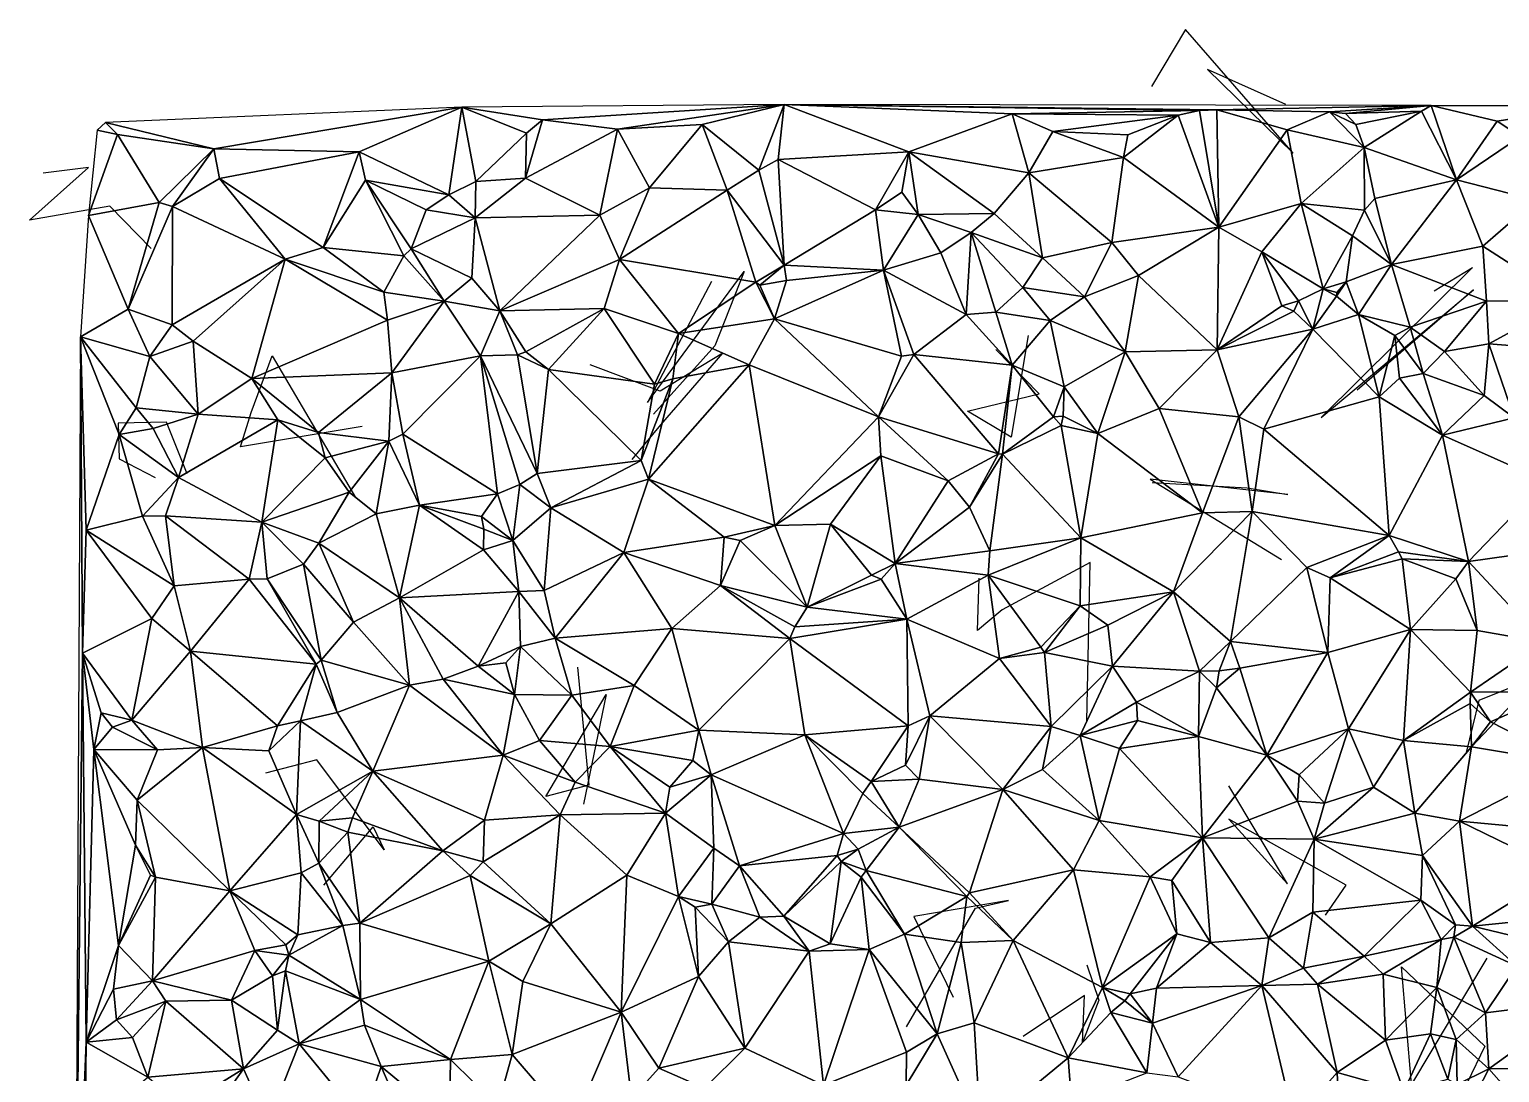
# Model space of a CAD drawing. Header units: metres. Extents: x -15.9 to 15, y -15 to 15.9.
# Drawn here: x -15.5 to 1.59, y 3.73 to 15.86 of the extents above; entities that cross this region are included whole.
import ezdxf

# ---------------------------------------------------------------- set-up
doc = ezdxf.new("R2010")
doc.units = ezdxf.units.M
doc.layers.add('CRACKS', color=1, linetype='Continuous')
doc.layers.add('STREET_MESH', color=7, linetype='Continuous')

msp = doc.modelspace()

# ---------------------------------------------------------------- linework, layer by layer
at = {"layer": 'CRACKS'}
for points in [[(-0.9, 14.989, 0.1), (-1.808, 15.397, 0.1), (-0.814, 14.423, 0.1), (-2.064, 15.862, 0.1), (-2.46, 15.198, 0.1)], [(-14.09, 13.317, 0.1), (-14.568, 13.809, 0.1), (-15.504, 13.644, 0.1), (-14.819, 14.258, 0.1), (-15.345, 14.191, 0.1)], [(-7.577, 12.933, 0.1), (-8.318, 11.526, 0.1), (-7.195, 13.049, 0.1), (-7.535, 12.184, 0.1), (-8.251, 11.39, 0.1)], [(0.824, 12.824, 0.1), (1.272, 13.093, 0.1), (-0.489, 11.352, 0.1), (1.283, 12.834, 0.1), (-0.069, 11.668, 0.1)], [(-3.893, 12.304, 0.1), (-4.091, 11.123, 0.1), (-4.599, 11.422, 0.1), (-3.766, 11.625, 0.1), (-4.269, 12.14, 0.1)], [(-11.636, 11.244, 0.1), (-13.052, 11.009, 0.1), (-12.926, 11.409, 0.1), (-12.683, 12.067, 0.1), (-11.713, 10.419, 0.1)], [(-8.496, 10.862, 0.1), (-8.164, 11.265, 0.1), (-7.445, 12.098, 0.1), (-8.173, 11.657, 0.1), (-8.986, 11.964, 0.1)], [(-13.67, 10.694, 0.1), (-13.909, 11.296, 0.1), (-14.473, 11.284, 0.1), (-14.459, 10.868, 0.1), (-14.041, 10.652, 0.1)], [(-2.452, 10.595, 0.1), (-1.347, 10.531, 0.1), (-0.874, 10.454, 0.1), (-2.477, 10.635, 0.1), (-0.948, 9.698, 0.1)], [(-3.212, 7.823, 0.1), (-3.174, 9.665, 0.1), (-4.197, 9.115, 0.1), (-4.483, 8.873, 0.1), (-4.465, 9.483, 0.1)], [(1.845, 8.261, 0.1), (1.345, 8.059, 0.1), (1.196, 7.455, 0.1), (2.072, 8.381, 0.1), (2.062, 8.712, 0.1)], [(-9.132, 8.446, 0.1), (-9, 7.075, 0.1), (-9.502, 6.943, 0.1), (-8.799, 8.131, 0.1), (-9.064, 6.853, 0.1)], [(-12.083, 5.913, 0.1), (-11.509, 6.591, 0.1), (-11.382, 6.325, 0.1), (-12.164, 7.37, 0.1), (-12.76, 7.214, 0.1)], [(-0.438, 5.564, 0.1), (-0.196, 5.913, 0.1), (-1.562, 6.68, 0.1), (-0.879, 5.927, 0.1), (-1.56, 7.069, 0.1)], [(-5.31, 4.264, 0.1), (-4.505, 5.646, 0.1), (-4.123, 5.733, 0.1), (-5.222, 5.55, 0.1), (-4.764, 4.612, 0.1)], [(-3.213, 4.988, 0.1), (-3.074, 4.577, 0.1), (-3.262, 4.082, 0.1), (-3.241, 4.63, 0.1), (-3.952, 4.155, 0.1)], [(1.438, 5.066, 0.1), (0.563, 3.599, 0.1), (0.446, 4.964, 0.1), (1.414, 4.041, 0.1), (1.209, 3.614, 0.1)]]:
    msp.add_polyline3d(points, dxfattribs=at)
at = {"layer": 'STREET_MESH'}
for points in [[(-13.36, 14.474), (-10.478, 14.958), (-14.62, 14.781)], [(-13.36, 14.474), (-11.672, 14.44), (-10.478, 14.958)], [(-11.672, 14.44), (-10.629, 13.94), (-10.478, 14.958)], [(-10.629, 13.94), (-10.315, 14.095), (-10.478, 14.958)], [(-10.478, 14.958), (-9.541, 14.811), (-6.73, 14.99)], [(-10.315, 14.095), (-9.726, 14.655), (-10.478, 14.958)], [(-9.726, 14.655), (-9.541, 14.811), (-10.478, 14.958)], [(-9.541, 14.811), (-8.669, 14.704), (-6.73, 14.99)], [(-8.669, 14.704), (-7.683, 14.757), (-6.73, 14.99)], [(-7.683, 14.757), (-7.024, 14.226), (-6.73, 14.99)], [(-7.024, 14.226), (-6.801, 14.349), (-6.73, 14.99)], [(-6.801, 14.349), (-5.282, 14.439), (-6.73, 14.99)], [(-5.282, 14.439), (-4.081, 14.882), (-6.73, 14.99)], [(-1.702, 14.928), (0.789, 14.977), (-6.73, 14.99)], [(-4.081, 14.882), (-1.901, 14.919), (-6.73, 14.99)], [(-1.901, 14.919), (-1.702, 14.928), (-6.73, 14.99)], [(-3.887, 14.196), (-4.081, 14.882), (-5.282, 14.439)], [(-1.901, 14.919), (-4.081, 14.882), (-2.149, 14.866)], [(-2.149, 14.866), (-4.081, 14.882), (-3.608, 14.676)], [(-4.081, 14.882), (-3.887, 14.196), (-3.608, 14.676)], [(-1.901, 14.919), (-2.149, 14.866), (-1.678, 13.564)], [(-1.702, 14.928), (-1.901, 14.919), (-1.678, 13.564)], [(-1.702, 14.928), (-0.392, 14.903), (0.789, 14.977)], [(-1.702, 14.928), (-1.678, 13.564), (-0.883, 14.695)], [(-0.392, 14.903), (-1.702, 14.928), (-0.883, 14.695)], [(0.013, 14.491), (-0.392, 14.903), (-0.883, 14.695)], [(-0.392, 14.903), (-0.207, 14.886), (0.789, 14.977)], [(-0.207, 14.886), (-0.392, 14.903), (-0.084, 14.756)], [(-0.392, 14.903), (0.013, 14.491), (-0.084, 14.756)], [(0.789, 14.977), (-0.207, 14.886), (0.677, 14.913)], [(-0.207, 14.886), (-0.084, 14.756), (0.677, 14.913)], [(-0.084, 14.756), (0.013, 14.491), (0.677, 14.913)], [(0.013, 14.491), (1.087, 14.112), (0.677, 14.913)], [(1.087, 14.112), (0.789, 14.977), (0.677, 14.913)], [(2.647, 14.969), (0.789, 14.977), (1.557, 14.795)], [(0.789, 14.977), (1.087, 14.112), (1.557, 14.795)], [(13.175, 14.943), (0.789, 14.977), (2.647, 14.969)], [(1.83, 14.616), (2.647, 14.969), (1.557, 14.795)], [(-14.479, 14.642), (-14.62, 14.781), (-14.715, 14.69)], [(-14.479, 14.642), (-13.36, 14.474), (-14.62, 14.781)], [(-9.736, 14.131), (-9.541, 14.811), (-9.726, 14.655)], [(-9.541, 14.811), (-9.736, 14.131), (-8.669, 14.704)], [(-9.736, 14.131), (-8.872, 13.701), (-8.669, 14.704)], [(-8.669, 14.704), (-8.872, 13.701), (-8.295, 14.019)], [(-8.669, 14.704), (-8.295, 14.019), (-7.683, 14.757)], [(-7.683, 14.757), (-8.295, 14.019), (-7.393, 13.995)], [(-7.024, 14.226), (-7.683, 14.757), (-7.393, 13.995)], [(-2.737, 14.638), (-2.149, 14.866), (-3.608, 14.676)], [(-2.149, 14.866), (-2.787, 14.372), (-1.678, 13.564)], [(-2.737, 14.638), (-2.787, 14.372), (-2.149, 14.866)], [(1.087, 14.112), (1.83, 14.616), (1.557, 14.795)], [(-14.819, 13.7), (-14.479, 14.642), (-14.715, 14.69)], [(-13.997, 13.85), (-14.479, 14.642), (-14.819, 13.7)], [(-13.997, 13.85), (-13.36, 14.474), (-14.479, 14.642)], [(-10.315, 14.095), (-9.736, 14.131), (-9.726, 14.655)], [(-3.887, 14.196), (-2.787, 14.372), (-3.608, 14.676)], [(-2.787, 14.372), (-2.737, 14.638), (-3.608, 14.676)], [(-1.678, 13.564), (-0.719, 13.84), (-0.883, 14.695)], [(-0.719, 13.84), (0.013, 14.491), (-0.883, 14.695)], [(1.83, 14.616), (1.087, 14.112), (2.009, 13.879)], [(-13.36, 14.474), (-13.997, 13.85), (-13.839, 13.803)], [(-13.295, 14.13), (-13.36, 14.474), (-13.839, 13.803)], [(-13.295, 14.13), (-11.672, 14.44), (-13.36, 14.474)], [(-11.672, 14.44), (-13.295, 14.13), (-12.088, 13.325)], [(-11.672, 14.44), (-12.088, 13.325), (-11.596, 14.108)], [(-10.629, 13.94), (-11.672, 14.44), (-11.596, 14.108)], [(-5.282, 14.439), (-6.801, 14.349), (-5.668, 13.765)], [(-5.362, 13.972), (-5.282, 14.439), (-5.668, 13.765)], [(-5.282, 14.439), (-5.362, 13.972), (-5.174, 13.709)], [(-4.288, 13.722), (-5.282, 14.439), (-5.174, 13.709)], [(-3.887, 14.196), (-5.282, 14.439), (-4.288, 13.722)], [(-2.787, 14.372), (-3.887, 14.196), (-2.922, 13.384)], [(-2.787, 14.372), (-2.922, 13.384), (-1.678, 13.564)], [(-0.719, 13.84), (0.016, 13.762), (0.013, 14.491)], [(1.087, 14.112), (0.013, 14.491), (0.134, 13.895)], [(0.013, 14.491), (0.016, 13.762), (0.134, 13.895)], [(-6.729, 13.123), (-7.024, 14.226), (-7.393, 13.995)], [(-7.024, 14.226), (-6.729, 13.123), (-6.801, 14.349)], [(-6.801, 14.349), (-6.729, 13.123), (-5.668, 13.765)], [(-3.728, 13.206), (-3.887, 14.196), (-4.288, 13.722)], [(-3.887, 14.196), (-3.728, 13.206), (-2.922, 13.384)], [(-13.295, 14.13), (-13.839, 13.803), (-12.53, 13.19)], [(-12.088, 13.325), (-13.295, 14.13), (-12.53, 13.19)], [(-12.088, 13.325), (-11.152, 13.231), (-11.596, 14.108)], [(-10.892, 13.764), (-10.629, 13.94), (-11.596, 14.108)], [(-11.065, 13.312), (-10.892, 13.764), (-11.596, 14.108)], [(-11.152, 13.231), (-11.065, 13.312), (-11.596, 14.108)], [(-10.315, 14.095), (-10.629, 13.94), (-10.322, 13.67)], [(-9.736, 14.131), (-10.315, 14.095), (-10.322, 13.67)], [(-8.872, 13.701), (-9.736, 14.131), (-10.322, 13.67)], [(-8.872, 13.701), (-8.645, 13.189), (-8.295, 14.019)], [(-8.295, 14.019), (-8.645, 13.189), (-7.393, 13.995)], [(0.33, 13.128), (1.087, 14.112), (0.134, 13.895)], [(0.33, 13.128), (1.391, 13.342), (1.087, 14.112)], [(1.087, 14.112), (1.391, 13.342), (2.009, 13.879)], [(-14.355, 12.611), (-13.997, 13.85), (-14.819, 13.7)], [(-13.997, 13.85), (-14.355, 12.611), (-13.839, 13.803)], [(-10.629, 13.94), (-10.892, 13.764), (-10.322, 13.67)], [(-8.645, 13.189), (-7.058, 12.925), (-7.393, 13.995)], [(-7.058, 12.925), (-6.729, 13.123), (-7.393, 13.995)], [(-5.174, 13.709), (-5.362, 13.972), (-5.668, 13.765)], [(0.016, 13.762), (0.33, 13.128), (0.134, 13.895)], [(1.391, 13.342), (2.379, 12.705), (2.009, 13.879)], [(-14.355, 12.611), (-14.819, 13.7), (-14.909, 12.287)], [(-14.355, 12.611), (-13.844, 12.428), (-13.839, 13.803)], [(-13.839, 13.803), (-13.844, 12.428), (-12.53, 13.19)], [(-10.892, 13.764), (-11.065, 13.312), (-10.322, 13.67)], [(-10.034, 12.592), (-8.872, 13.701), (-10.322, 13.67)], [(-10.034, 12.592), (-8.645, 13.189), (-8.872, 13.701)], [(-5.668, 13.765), (-6.729, 13.123), (-5.577, 13.064)], [(-5.174, 13.709), (-5.668, 13.765), (-5.577, 13.064)], [(-4.911, 13.264), (-5.174, 13.709), (-5.577, 13.064)], [(-4.555, 13.503), (-4.288, 13.722), (-5.174, 13.709)], [(-4.555, 13.503), (-5.174, 13.709), (-4.911, 13.264)], [(-4.555, 13.503), (-3.728, 13.206), (-4.288, 13.722)], [(-1.176, 13.276), (-0.719, 13.84), (-1.678, 13.564)], [(-0.464, 12.845), (-0.719, 13.84), (-1.176, 13.276)], [(0.016, 13.762), (-0.719, 13.84), (-0.125, 13.464)], [(-0.719, 13.84), (-0.464, 12.845), (-0.125, 13.464)], [(0.016, 13.762), (-0.125, 13.464), (0.33, 13.128)], [(-11.065, 13.312), (-10.361, 12.969), (-10.322, 13.67)], [(-10.361, 12.969), (-10.034, 12.592), (-10.322, 13.67)], [(-4.555, 13.503), (-4.911, 13.264), (-4.614, 12.546)], [(-4.271, 12.573), (-4.555, 13.503), (-4.614, 12.546)], [(-3.956, 12.861), (-3.728, 13.206), (-4.555, 13.503)], [(-4.271, 12.573), (-3.956, 12.861), (-4.555, 13.503)], [(-2.922, 13.384), (-2.613, 13), (-1.678, 13.564)], [(-1.678, 13.564), (-2.613, 13), (-1.697, 12.138)], [(-1.176, 13.276), (-1.678, 13.564), (-1.697, 12.138)], [(-3.728, 13.206), (-3.24, 12.753), (-2.922, 13.384)], [(-3.24, 12.753), (-2.613, 13), (-2.922, 13.384)], [(-0.125, 13.464), (-0.464, 12.845), (-0.196, 12.928)], [(-0.125, 13.464), (-0.196, 12.928), (0.33, 13.128)], [(1.391, 13.342), (0.33, 13.128), (1.434, 12.701)], [(2.379, 12.705), (1.391, 13.342), (1.434, 12.701)], [(-13.844, 12.428), (-13.599, 12.239), (-12.53, 13.19)], [(-13.599, 12.239), (-12.917, 11.803), (-12.53, 13.19)], [(-12.917, 11.803), (-11.341, 12.48), (-12.53, 13.19)], [(-11.386, 12.806), (-12.088, 13.325), (-12.53, 13.19)], [(-11.341, 12.48), (-11.386, 12.806), (-12.53, 13.19)], [(-11.152, 13.231), (-12.088, 13.325), (-11.386, 12.806)], [(-10.683, 12.703), (-11.152, 13.231), (-11.386, 12.806)], [(-11.152, 13.231), (-10.683, 12.703), (-11.065, 13.312)], [(-11.065, 13.312), (-10.683, 12.703), (-10.361, 12.969)], [(-10.034, 12.592), (-8.823, 12.619), (-8.645, 13.189)], [(-8.645, 13.189), (-8.823, 12.619), (-7.96, 12.325)], [(-7.058, 12.925), (-8.645, 13.189), (-7.96, 12.325)], [(-4.614, 12.546), (-4.911, 13.264), (-5.577, 13.064)], [(-3.728, 13.206), (-3.956, 12.861), (-3.24, 12.753)], [(-0.945, 12.647), (-1.176, 13.276), (-1.697, 12.138)], [(-0.945, 12.647), (-0.752, 12.706), (-1.176, 13.276)], [(-0.752, 12.706), (-0.464, 12.845), (-1.176, 13.276)], [(-7.058, 12.925), (-7.012, 12.889), (-6.729, 13.123)], [(-7.012, 12.889), (-6.705, 12.944), (-6.729, 13.123)], [(-6.705, 12.944), (-6.842, 12.496), (-5.577, 13.064)], [(-6.842, 12.496), (-5.368, 12.062), (-5.577, 13.064)], [(-6.729, 13.123), (-6.705, 12.944), (-5.577, 13.064)], [(-5.225, 12.083), (-4.614, 12.546), (-5.577, 13.064)], [(-5.368, 12.062), (-5.225, 12.083), (-5.577, 13.064)], [(-3.24, 12.753), (-2.765, 12.115), (-2.613, 13)], [(-2.613, 13), (-2.765, 12.115), (-1.697, 12.138)], [(0.33, 13.128), (-0.196, 12.928), (-0.055, 12.548)], [(0.548, 12.399), (0.33, 13.128), (-0.055, 12.548)], [(0.33, 13.128), (0.548, 12.399), (1.434, 12.701)], [(-10.683, 12.703), (-10.034, 12.592), (-10.361, 12.969)], [(-7.058, 12.925), (-7.96, 12.325), (-6.842, 12.496)], [(-7.012, 12.889), (-7.058, 12.925), (-6.842, 12.496)], [(-6.705, 12.944), (-7.012, 12.889), (-6.842, 12.496)], [(-3.956, 12.861), (-4.271, 12.573), (-3.637, 12.479)], [(-3.956, 12.861), (-3.637, 12.479), (-3.24, 12.753)], [(-0.464, 12.845), (-0.752, 12.706), (-0.586, 12.377)], [(-0.308, 12.76), (-0.464, 12.845), (-0.586, 12.377)], [(-0.464, 12.845), (-0.305, 12.802), (-0.196, 12.928)], [(-0.308, 12.76), (-0.305, 12.802), (-0.464, 12.845)], [(-0.196, 12.928), (-0.308, 12.76), (-0.055, 12.548)], [(-0.305, 12.802), (-0.308, 12.76), (-0.196, 12.928)], [(-11.341, 12.48), (-10.683, 12.703), (-11.386, 12.806)], [(-10.683, 12.703), (-11.341, 12.48), (-11.293, 11.868)], [(-10.261, 12.068), (-10.683, 12.703), (-11.293, 11.868)], [(-10.034, 12.592), (-10.683, 12.703), (-10.261, 12.068)], [(-3.637, 12.479), (-2.765, 12.115), (-3.24, 12.753)], [(-0.805, 12.586), (-0.945, 12.647), (-1.697, 12.138)], [(-0.805, 12.586), (-0.752, 12.706), (-0.945, 12.647)], [(-0.752, 12.706), (-0.805, 12.586), (-0.586, 12.377)], [(-0.308, 12.76), (-0.586, 12.377), (-0.055, 12.548)], [(0.548, 12.399), (0.944, 12.116), (1.434, 12.701)], [(0.944, 12.116), (1.461, 12.206), (1.434, 12.701)], [(1.461, 12.206), (2.379, 12.705), (1.434, 12.701)], [(1.461, 12.206), (2.835, 12.1), (2.379, 12.705)], [(-14.103, 12.058), (-14.355, 12.611), (-14.909, 12.287)], [(-14.355, 12.611), (-14.103, 12.058), (-13.844, 12.428)], [(-11.341, 12.48), (-12.917, 11.803), (-11.293, 11.868)], [(-9.831, 12.077), (-10.034, 12.592), (-10.261, 12.068)], [(-10.034, 12.592), (-9.735, 12.112), (-8.823, 12.619)], [(-9.831, 12.077), (-9.735, 12.112), (-10.034, 12.592)], [(-9.735, 12.112), (-9.47, 11.907), (-8.823, 12.619)], [(-8.823, 12.619), (-9.47, 11.907), (-8.239, 11.739)], [(-7.96, 12.325), (-8.823, 12.619), (-8.239, 11.739)], [(-6.842, 12.496), (-7.96, 12.325), (-7.137, 11.962)], [(-5.635, 11.359), (-6.842, 12.496), (-7.137, 11.962)], [(-5.368, 12.062), (-6.842, 12.496), (-5.635, 11.359)], [(-5.225, 12.083), (-4.081, 11.96), (-4.614, 12.546)], [(-4.081, 11.96), (-4.271, 12.573), (-4.614, 12.546)], [(-4.271, 12.573), (-4.081, 11.96), (-3.637, 12.479)], [(-4.081, 11.96), (-3.476, 11.706), (-3.637, 12.479)], [(-3.476, 11.706), (-2.765, 12.115), (-3.637, 12.479)], [(-0.586, 12.377), (-0.805, 12.586), (-1.697, 12.138)], [(-0.055, 12.548), (-0.586, 12.377), (0.185, 11.59)], [(0.367, 12.304), (0.548, 12.399), (-0.055, 12.548)], [(0.367, 12.304), (-0.055, 12.548), (0.185, 11.59)], [(-14.103, 12.058), (-13.599, 12.239), (-13.844, 12.428)], [(-8.024, 11.798), (-7.96, 12.325), (-8.239, 11.739)], [(-7.96, 12.325), (-8.024, 11.798), (-7.137, 11.962)], [(-1.444, 11.358), (-0.586, 12.377), (-1.697, 12.138)], [(-0.586, 12.377), (-1.444, 11.358), (-1.156, 11.215)], [(-0.586, 12.377), (-1.156, 11.215), (0.185, 11.59)], [(0.367, 12.304), (0.696, 11.861), (0.548, 12.399)], [(0.548, 12.399), (0.696, 11.861), (0.944, 12.116)], [(-14.888, 8.609), (-14.909, 12.287), (-14.97, 1.036)], [(-14.844, 10.04), (-14.909, 12.287), (-14.888, 8.609)], [(-14.844, 10.04), (-14.462, 11.154), (-14.909, 12.287)], [(-14.462, 11.154), (-14.265, 11.461), (-14.909, 12.287)], [(-14.265, 11.461), (-14.103, 12.058), (-14.909, 12.287)], [(-13.599, 12.239), (-14.103, 12.058), (-13.542, 11.39)], [(-12.917, 11.803), (-13.599, 12.239), (-13.542, 11.39)], [(-2.765, 12.115), (-2.371, 11.456), (-1.697, 12.138)], [(-2.371, 11.456), (-1.444, 11.358), (-1.697, 12.138)], [(0.421, 11.807), (0.367, 12.304), (0.185, 11.59)], [(0.696, 11.861), (0.367, 12.304), (0.421, 11.807)], [(1.461, 12.206), (0.944, 12.116), (1.407, 11.605)], [(1.461, 12.206), (1.407, 11.605), (1.757, 11.346)], [(2.835, 12.1), (1.461, 12.206), (1.757, 11.346)], [(-14.103, 12.058), (-14.265, 11.461), (-13.542, 11.39)], [(-10.261, 12.068), (-11.293, 11.868), (-11.162, 11.157)], [(-10.064, 10.463), (-10.261, 12.068), (-11.162, 11.157)], [(-9.831, 12.077), (-10.261, 12.068), (-9.602, 10.701)], [(-10.261, 12.068), (-9.802, 10.571), (-9.602, 10.701)], [(-10.064, 10.463), (-9.802, 10.571), (-10.261, 12.068)], [(-9.735, 12.112), (-9.831, 12.077), (-9.47, 11.907)], [(-9.47, 11.907), (-9.831, 12.077), (-9.602, 10.701)], [(-4.239, 10.929), (-5.225, 12.083), (-5.635, 11.359)], [(-5.225, 12.083), (-5.368, 12.062), (-5.635, 11.359)], [(-4.081, 11.96), (-5.225, 12.083), (-4.239, 10.929)], [(-3.085, 11.165), (-2.765, 12.115), (-3.476, 11.706)], [(-2.765, 12.115), (-3.085, 11.165), (-2.371, 11.456)], [(0.944, 12.116), (0.696, 11.861), (1.407, 11.605)], [(-12.917, 11.803), (-13.542, 11.39), (-12.618, 11.322)], [(-12.917, 11.803), (-12.143, 11.175), (-11.293, 11.868)], [(-12.143, 11.175), (-12.917, 11.803), (-12.618, 11.322)], [(-12.143, 11.175), (-11.326, 11.076), (-11.293, 11.868)], [(-11.293, 11.868), (-11.326, 11.076), (-11.162, 11.157)], [(-8.393, 10.85), (-9.47, 11.907), (-9.602, 10.701)], [(-9.47, 11.907), (-8.393, 10.85), (-8.239, 11.739)], [(-8.393, 10.85), (-8.024, 11.798), (-8.239, 11.739)], [(-8.306, 10.634), (-8.024, 11.798), (-8.393, 10.85)], [(-8.306, 10.634), (-6.838, 10.093), (-7.137, 11.962)], [(-8.024, 11.798), (-8.306, 10.634), (-7.137, 11.962)], [(-6.838, 10.093), (-5.635, 11.359), (-7.137, 11.962)], [(-4.193, 10.923), (-4.081, 11.96), (-4.239, 10.929)], [(-3.6, 11.359), (-4.081, 11.96), (-4.193, 10.923)], [(-3.476, 11.706), (-4.081, 11.96), (-3.6, 11.359)], [(0.923, 11.143), (0.421, 11.807), (0.185, 11.59)], [(0.696, 11.861), (0.421, 11.807), (0.923, 11.143)], [(0.696, 11.861), (0.923, 11.143), (1.407, 11.605)], [(-3.476, 11.706), (-3.6, 11.359), (-3.488, 11.364)], [(-3.085, 11.165), (-3.476, 11.706), (-3.488, 11.364)], [(-14.064, 11.223), (-14.265, 11.461), (-14.462, 11.154)], [(-14.265, 11.461), (-14.064, 11.223), (-13.542, 11.39)], [(-3.085, 11.165), (-1.869, 10.243), (-2.371, 11.456)], [(-2.371, 11.456), (-1.869, 10.243), (-1.444, 11.358)], [(-1.156, 11.215), (0.304, 9.979), (0.185, 11.59)], [(0.304, 9.979), (0.923, 11.143), (0.185, 11.59)], [(1.407, 11.605), (0.923, 11.143), (1.757, 11.346)], [(-14.064, 11.223), (-13.772, 10.651), (-13.542, 11.39)], [(-13.542, 11.39), (-13.772, 10.651), (-12.618, 11.322)], [(-13.772, 10.651), (-12.803, 10.133), (-12.618, 11.322)], [(-12.803, 10.133), (-12.066, 10.88), (-12.618, 11.322)], [(-12.066, 10.88), (-12.143, 11.175), (-12.618, 11.322)], [(-6.838, 10.093), (-5.607, 10.906), (-5.635, 11.359)], [(-5.607, 10.906), (-4.823, 10.614), (-5.635, 11.359)], [(-4.823, 10.614), (-4.239, 10.929), (-5.635, 11.359)], [(-3.512, 11.257), (-3.6, 11.359), (-4.193, 10.923)], [(-3.6, 11.359), (-3.512, 11.257), (-3.488, 11.364)], [(-3.512, 11.257), (-3.085, 11.165), (-3.488, 11.364)], [(-1.869, 10.243), (-1.292, 10.256), (-1.444, 11.358)], [(-1.444, 11.358), (-1.292, 10.256), (-1.156, 11.215)], [(0.923, 11.143), (2.122, 10.609), (1.757, 11.346)], [(-14.462, 11.154), (-14.844, 10.04), (-14.188, 10.205)], [(-13.772, 10.651), (-14.064, 11.223), (-14.462, 11.154)], [(-13.772, 10.651), (-14.462, 11.154), (-14.188, 10.205)], [(-12.066, 10.88), (-11.326, 11.076), (-12.143, 11.175)], [(-11.326, 11.076), (-10.97, 10.331), (-11.162, 11.157)], [(-10.97, 10.331), (-10.064, 10.463), (-11.162, 11.157)], [(-3.281, 9.952), (-3.512, 11.257), (-4.193, 10.923)], [(-3.085, 11.165), (-3.512, 11.257), (-3.281, 9.952)], [(-3.085, 11.165), (-3.281, 9.952), (-1.869, 10.243)], [(-1.292, 10.256), (0.304, 9.979), (-1.156, 11.215)], [(0.923, 11.143), (0.304, 9.979), (1.226, 9.676)], [(2.122, 10.609), (0.923, 11.143), (1.226, 9.676)], [(-11.326, 11.076), (-12.066, 10.88), (-11.789, 10.482)], [(-11.472, 10.232), (-11.326, 11.076), (-11.789, 10.482)], [(-11.472, 10.232), (-10.97, 10.331), (-11.326, 11.076)], [(-12.066, 10.88), (-12.803, 10.133), (-11.789, 10.482)], [(-9.442, 10.3), (-8.393, 10.85), (-9.602, 10.701)], [(-9.442, 10.3), (-8.306, 10.634), (-8.393, 10.85)], [(-6.838, 10.093), (-6.19, 10.109), (-5.607, 10.906)], [(-5.607, 10.906), (-6.19, 10.109), (-5.441, 9.654)], [(-4.823, 10.614), (-5.607, 10.906), (-5.441, 9.654)], [(-4.239, 10.929), (-4.823, 10.614), (-4.575, 10.307)], [(-4.193, 10.923), (-4.239, 10.929), (-4.575, 10.307)], [(-4.341, 9.799), (-4.193, 10.923), (-4.575, 10.307)], [(-3.281, 9.952), (-4.193, 10.923), (-4.341, 9.799)], [(-13.923, 10.208), (-13.772, 10.651), (-14.188, 10.205)], [(-12.803, 10.133), (-13.772, 10.651), (-13.923, 10.208)], [(-9.802, 10.571), (-9.442, 10.3), (-9.602, 10.701)], [(-8.306, 10.634), (-9.442, 10.3), (-8.594, 9.782)], [(-8.306, 10.634), (-8.594, 9.782), (-7.428, 9.958)], [(-6.838, 10.093), (-8.306, 10.634), (-7.428, 9.958)], [(-4.823, 10.614), (-5.441, 9.654), (-4.575, 10.307)], [(2.49, 9.855), (2.122, 10.609), (1.226, 9.676)], [(-12.803, 10.133), (-12.138, 9.889), (-11.789, 10.482)], [(-12.138, 9.889), (-11.472, 10.232), (-11.789, 10.482)], [(-10.064, 10.463), (-10.97, 10.331), (-10.249, 10.199)], [(-9.885, 9.92), (-10.064, 10.463), (-10.249, 10.199)], [(-9.802, 10.571), (-10.064, 10.463), (-9.885, 9.92)], [(-9.442, 10.3), (-9.802, 10.571), (-9.885, 9.92)], [(-10.97, 10.331), (-11.472, 10.232), (-11.203, 9.255)], [(-10.225, 9.812), (-10.97, 10.331), (-11.203, 9.255)], [(-10.97, 10.331), (-10.223, 10.053), (-10.249, 10.199)], [(-10.223, 10.053), (-10.97, 10.331), (-10.225, 9.812)], [(-9.519, 9.337), (-9.442, 10.3), (-9.885, 9.92)], [(-9.442, 10.3), (-9.519, 9.337), (-8.594, 9.782)], [(-5.441, 9.654), (-4.341, 9.799), (-4.575, 10.307)], [(-2.203, 9.325), (-1.292, 10.256), (-1.869, 10.243)], [(-1.542, 8.747), (-1.292, 10.256), (-2.203, 9.325)], [(-1.292, 10.256), (-1.542, 8.747), (-0.655, 9.605)], [(0.304, 9.979), (-1.292, 10.256), (-0.655, 9.605)], [(-14.844, 10.04), (-13.823, 9.392), (-14.188, 10.205)], [(-13.823, 9.392), (-13.923, 10.208), (-14.188, 10.205)], [(-13.923, 10.208), (-13.823, 9.392), (-12.949, 9.469)], [(-12.803, 10.133), (-13.923, 10.208), (-12.949, 9.469)], [(-12.741, 9.475), (-12.803, 10.133), (-12.949, 9.469)], [(-12.741, 9.475), (-12.317, 9.646), (-12.803, 10.133)], [(-12.317, 9.646), (-12.138, 9.889), (-12.803, 10.133)], [(-11.472, 10.232), (-12.138, 9.889), (-11.203, 9.255)], [(-10.223, 10.053), (-9.885, 9.92), (-10.249, 10.199)], [(-7.243, 9.919), (-6.838, 10.093), (-7.428, 9.958)], [(-6.838, 10.093), (-7.243, 9.919), (-6.465, 9.144)], [(-6.19, 10.109), (-6.838, 10.093), (-6.465, 9.144)], [(-5.714, 9.519), (-6.19, 10.109), (-6.465, 9.144)], [(-6.19, 10.109), (-5.714, 9.519), (-5.441, 9.654)], [(-3.281, 9.952), (-2.203, 9.325), (-1.869, 10.243)], [(-14.082, 9.014), (-14.844, 10.04), (-14.888, 8.609)], [(-14.082, 9.014), (-13.823, 9.392), (-14.844, 10.04)], [(-10.223, 10.053), (-10.225, 9.812), (-9.885, 9.92)], [(-9.885, 9.92), (-10.225, 9.812), (-9.816, 9.326)], [(-9.519, 9.337), (-9.885, 9.92), (-9.816, 9.326)], [(-8.594, 9.782), (-7.47, 9.396), (-7.428, 9.958)], [(-7.47, 9.396), (-7.243, 9.919), (-7.428, 9.958)], [(-7.243, 9.919), (-7.47, 9.396), (-6.465, 9.144)], [(-3.281, 9.952), (-4.341, 9.799), (-4.36, 9.517)], [(-3.289, 9.159), (-3.281, 9.952), (-4.36, 9.517)], [(-2.203, 9.325), (-3.281, 9.952), (-3.289, 9.159)], [(-0.384, 9.488), (0.304, 9.979), (-0.655, 9.605)], [(0.304, 9.979), (-0.384, 9.488), (0.412, 9.789)], [(0.304, 9.979), (0.412, 9.789), (1.226, 9.676)], [(-12.317, 9.646), (-11.736, 8.969), (-12.138, 9.889)], [(-12.138, 9.889), (-11.736, 8.969), (-11.203, 9.255)], [(-10.225, 9.812), (-11.203, 9.255), (-9.816, 9.326)], [(-9.519, 9.337), (-9.392, 8.784), (-8.594, 9.782)], [(-9.392, 8.784), (-8.036, 8.897), (-8.594, 9.782)], [(-8.036, 8.897), (-7.47, 9.396), (-8.594, 9.782)], [(-4.341, 9.799), (-5.441, 9.654), (-4.36, 9.517)], [(-0.384, 9.488), (0.454, 9.706), (0.412, 9.789)], [(0.412, 9.789), (0.454, 9.706), (1.226, 9.676)], [(2.097, 8.738), (2.49, 9.855), (1.226, 9.676)], [(-12.112, 8.529), (-12.317, 9.646), (-12.741, 9.475)], [(-12.112, 8.529), (-11.736, 8.969), (-12.317, 9.646)], [(-5.714, 9.519), (-5.604, 9.469), (-5.441, 9.654)], [(-5.441, 9.654), (-5.604, 9.469), (-5.306, 9.005)], [(-4.36, 9.517), (-5.441, 9.654), (-5.306, 9.005)], [(-1.542, 8.747), (-0.412, 8.618), (-0.655, 9.605)], [(-0.412, 8.618), (-0.384, 9.488), (-0.655, 9.605)], [(0.454, 9.706), (-0.384, 9.488), (0.549, 8.887)], [(0.454, 9.706), (1.076, 9.474), (1.226, 9.676)], [(1.076, 9.474), (0.454, 9.706), (0.549, 8.887)], [(1.076, 9.474), (1.325, 8.873), (1.226, 9.676)], [(1.325, 8.873), (2.097, 8.738), (1.226, 9.676)], [(-13.823, 9.392), (-13.631, 8.634), (-12.949, 9.469)], [(-13.631, 8.634), (-12.17, 8.483), (-12.949, 9.469)], [(-12.17, 8.483), (-12.741, 9.475), (-12.949, 9.469)], [(-12.112, 8.529), (-12.741, 9.475), (-12.17, 8.483)], [(-5.714, 9.519), (-6.465, 9.144), (-5.604, 9.469)], [(-5.604, 9.469), (-6.465, 9.144), (-5.306, 9.005)], [(-4.229, 8.55), (-4.36, 9.517), (-5.306, 9.005)], [(-3.747, 8.679), (-3.289, 9.159), (-4.36, 9.517)], [(-4.229, 8.55), (-3.747, 8.679), (-4.36, 9.517)], [(-0.384, 9.488), (-0.412, 8.618), (0.549, 8.887)], [(1.325, 8.873), (1.076, 9.474), (0.549, 8.887)], [(-13.823, 9.392), (-14.082, 9.014), (-13.631, 8.634)], [(-11.736, 8.969), (-11.087, 8.239), (-11.203, 9.255)], [(-11.203, 9.255), (-10.288, 8.458), (-9.816, 9.326)], [(-10.693, 8.308), (-10.288, 8.458), (-11.203, 9.255)], [(-11.087, 8.239), (-10.693, 8.308), (-11.203, 9.255)], [(-10.288, 8.458), (-9.795, 8.687), (-9.816, 9.326)], [(-9.392, 8.784), (-9.519, 9.337), (-9.816, 9.326)], [(-9.795, 8.687), (-9.392, 8.784), (-9.816, 9.326)], [(-7.47, 9.396), (-8.036, 8.897), (-6.666, 8.779)], [(-7.47, 9.396), (-6.666, 8.779), (-6.608, 8.915)], [(-6.465, 9.144), (-7.47, 9.396), (-6.608, 8.915)], [(-2.203, 9.325), (-3.289, 9.159), (-2.967, 8.937)], [(-2.913, 8.459), (-2.203, 9.325), (-2.967, 8.937)], [(-1.903, 8.402), (-2.203, 9.325), (-2.913, 8.459)], [(-1.542, 8.747), (-2.203, 9.325), (-1.903, 8.402)], [(-6.465, 9.144), (-6.608, 8.915), (-5.306, 9.005)], [(-3.289, 9.159), (-3.747, 8.679), (-3.704, 8.618)], [(-3.289, 9.159), (-3.704, 8.618), (-2.967, 8.937)], [(-14.314, 7.83), (-14.082, 9.014), (-14.888, 8.609)], [(-14.082, 9.014), (-14.314, 7.83), (-13.631, 8.634)], [(-11.736, 8.969), (-12.112, 8.529), (-11.087, 8.239)], [(-8.036, 8.897), (-9.392, 8.784), (-8.476, 8.233)], [(-8.036, 8.897), (-8.476, 8.233), (-7.722, 7.716)], [(-8.036, 8.897), (-7.722, 7.716), (-6.666, 8.779)], [(-6.608, 8.915), (-6.666, 8.779), (-5.306, 9.005)], [(-6.666, 8.779), (-5.289, 7.765), (-5.306, 9.005)], [(-5.036, 7.88), (-4.229, 8.55), (-5.306, 9.005)], [(-5.289, 7.765), (-5.036, 7.88), (-5.306, 9.005)], [(-3.704, 8.618), (-2.913, 8.459), (-2.967, 8.937)], [(0.549, 8.887), (-0.412, 8.618), (-0.172, 7.731)], [(0.47, 7.596), (0.549, 8.887), (-0.172, 7.731)], [(1.248, 8.157), (0.549, 8.887), (0.47, 7.596)], [(1.248, 8.157), (1.325, 8.873), (0.549, 8.887)], [(-9.795, 8.687), (-9.199, 8.123), (-9.392, 8.784)], [(-9.392, 8.784), (-9.199, 8.123), (-8.476, 8.233)], [(-6.666, 8.779), (-7.722, 7.716), (-6.49, 7.662)], [(-5.289, 7.765), (-6.666, 8.779), (-6.49, 7.662)], [(-1.674, 8.405), (-1.542, 8.747), (-1.903, 8.402)], [(-1.542, 8.747), (-1.674, 8.405), (-1.432, 8.436)], [(-0.412, 8.618), (-1.542, 8.747), (-1.432, 8.436)], [(2.097, 8.738), (1.325, 8.873), (1.248, 8.157)], [(2.28, 8.162), (2.097, 8.738), (1.248, 8.157)], [(-14.846, 4.086), (-14.888, 8.609), (-14.97, 1.036)], [(-14.846, 4.086), (-14.757, 7.489), (-14.888, 8.609)], [(-14.757, 7.489), (-14.67, 7.916), (-14.888, 8.609)], [(-14.67, 7.916), (-14.314, 7.83), (-14.888, 8.609)], [(-13.631, 8.634), (-14.314, 7.83), (-13.491, 7.512)], [(-12.621, 7.767), (-13.631, 8.634), (-13.491, 7.512)], [(-12.621, 7.767), (-12.17, 8.483), (-13.631, 8.634)], [(-9.795, 8.687), (-10.288, 8.458), (-9.967, 8.497)], [(-9.795, 8.687), (-9.967, 8.497), (-9.867, 8.129)], [(-9.199, 8.123), (-9.795, 8.687), (-9.867, 8.129)], [(-5.036, 7.88), (-3.625, 7.756), (-4.229, 8.55)], [(-3.747, 8.679), (-4.229, 8.55), (-3.704, 8.618)], [(-4.229, 8.55), (-3.625, 7.756), (-3.704, 8.618)], [(-3.625, 7.756), (-2.913, 8.459), (-3.704, 8.618)], [(-1.121, 7.423), (-0.412, 8.618), (-1.432, 8.436)], [(-0.412, 8.618), (-1.121, 7.423), (-0.172, 7.731)], [(-12.351, 7.824), (-12.17, 8.483), (-12.621, 7.767)], [(-12.17, 8.483), (-12.351, 7.824), (-11.926, 7.92)], [(-12.112, 8.529), (-12.17, 8.483), (-11.926, 7.92)], [(-11.087, 8.239), (-12.112, 8.529), (-11.926, 7.92)], [(-10.288, 8.458), (-10.693, 8.308), (-9.867, 8.129)], [(-9.967, 8.497), (-10.288, 8.458), (-9.867, 8.129)], [(-3.625, 7.756), (-3.289, 7.652), (-2.913, 8.459)], [(-2.913, 8.459), (-3.289, 7.652), (-2.635, 8.039)], [(-1.903, 8.402), (-2.913, 8.459), (-2.635, 8.039)], [(-1.903, 8.402), (-2.635, 8.039), (-1.914, 7.641)], [(-1.703, 8.209), (-1.903, 8.402), (-1.914, 7.641)], [(-1.703, 8.209), (-1.674, 8.405), (-1.903, 8.402)], [(-1.703, 8.209), (-1.121, 7.423), (-1.432, 8.436)], [(-1.674, 8.405), (-1.703, 8.209), (-1.432, 8.436)], [(-11.512, 7.237), (-11.087, 8.239), (-11.926, 7.92)], [(-11.087, 8.239), (-11.512, 7.237), (-9.998, 7.423)], [(-10.693, 8.308), (-11.087, 8.239), (-9.998, 7.423)], [(-10.693, 8.308), (-9.998, 7.423), (-9.867, 8.129)], [(-8.476, 8.233), (-9.199, 8.123), (-8.752, 7.525)], [(-8.476, 8.233), (-8.752, 7.525), (-7.722, 7.716)], [(-1.121, 7.423), (-1.703, 8.209), (-1.914, 7.641)], [(-9.998, 7.423), (-9.576, 7.596), (-9.867, 8.129)], [(-9.576, 7.596), (-9.199, 8.123), (-9.867, 8.129)], [(-9.199, 8.123), (-9.576, 7.596), (-8.752, 7.525)], [(-3.289, 7.652), (-2.624, 7.827), (-2.635, 8.039)], [(-2.635, 8.039), (-2.624, 7.827), (-1.914, 7.641)], [(1.244, 8.024), (1.248, 8.157), (0.47, 7.596)], [(1.244, 8.024), (1.479, 7.812), (1.248, 8.157)], [(1.479, 7.812), (2.28, 8.162), (1.248, 8.157)], [(2.28, 8.162), (1.479, 7.812), (2.426, 7.327)], [(-14.538, 7.748), (-14.67, 7.916), (-14.757, 7.489)], [(-14.67, 7.916), (-14.538, 7.748), (-14.314, 7.83)], [(-12.351, 7.824), (-11.512, 7.237), (-11.926, 7.92)], [(-5.036, 7.88), (-5.321, 7.307), (-5.16, 7.145)], [(-5.289, 7.765), (-5.321, 7.307), (-5.036, 7.88)], [(-5.036, 7.88), (-5.16, 7.145), (-4.188, 7.025)], [(-3.625, 7.756), (-5.036, 7.88), (-4.188, 7.025)], [(1.259, 7.521), (1.244, 8.024), (0.47, 7.596)], [(1.479, 7.812), (1.244, 8.024), (1.259, 7.521)], [(-14.017, 7.485), (-14.538, 7.748), (-14.757, 7.489)], [(-14.314, 7.83), (-14.538, 7.748), (-14.017, 7.485)], [(-14.314, 7.83), (-14.017, 7.485), (-13.491, 7.512)], [(-12.721, 7.476), (-12.621, 7.767), (-13.491, 7.512)], [(-12.721, 7.476), (-12.351, 7.824), (-12.621, 7.767)], [(-12.401, 6.736), (-12.351, 7.824), (-12.721, 7.476)], [(-12.401, 6.736), (-11.512, 7.237), (-12.351, 7.824)], [(-8.752, 7.525), (-7.792, 7.361), (-7.722, 7.716)], [(-7.792, 7.361), (-7.579, 7.194), (-7.722, 7.716)], [(-7.722, 7.716), (-7.579, 7.194), (-6.49, 7.662)], [(-5.72, 7.119), (-5.289, 7.765), (-6.49, 7.662)], [(-5.321, 7.307), (-5.289, 7.765), (-5.72, 7.119)], [(-3.625, 7.756), (-4.188, 7.025), (-3.729, 7.258)], [(-3.289, 7.652), (-3.625, 7.756), (-3.729, 7.258)], [(-2.624, 7.827), (-3.289, 7.652), (-2.831, 7.502)], [(-2.624, 7.827), (-2.831, 7.502), (-1.914, 7.641)], [(-1.121, 7.423), (-0.743, 7.194), (-0.172, 7.731)], [(-0.743, 7.194), (-0.448, 6.867), (-0.172, 7.731)], [(-0.448, 6.867), (0.12, 7.051), (-0.172, 7.731)], [(0.12, 7.051), (0.47, 7.596), (-0.172, 7.731)], [(2.426, 7.327), (1.479, 7.812), (1.259, 7.521)], [(-9.161, 7.111), (-9.576, 7.596), (-9.998, 7.423)], [(-9.576, 7.596), (-9.161, 7.111), (-8.752, 7.525)], [(-9.161, 7.111), (-8.11, 6.749), (-8.752, 7.525)], [(-7.792, 7.361), (-8.752, 7.525), (-8.061, 7.054)], [(-8.752, 7.525), (-8.11, 6.749), (-8.061, 7.054)], [(-7.579, 7.194), (-6.04, 6.515), (-6.49, 7.662)], [(-6.04, 6.515), (-5.817, 6.977), (-6.49, 7.662)], [(-5.817, 6.977), (-5.72, 7.119), (-6.49, 7.662)], [(-3.069, 6.665), (-3.289, 7.652), (-3.729, 7.258)], [(-3.289, 7.652), (-3.069, 6.665), (-2.831, 7.502)], [(-2.831, 7.502), (-1.867, 6.463), (-1.914, 7.641)], [(-1.867, 6.463), (-1.121, 7.423), (-1.914, 7.641)], [(0.12, 7.051), (0.599, 6.749), (0.47, 7.596)], [(0.599, 6.749), (1.259, 7.521), (0.47, 7.596)], [(1.259, 7.521), (0.599, 6.749), (1.119, 6.658)], [(2.426, 7.327), (1.259, 7.521), (1.119, 6.658)], [(-14.757, 7.489), (-14.846, 4.086), (-14.469, 5.211)], [(-14.271, 6.378), (-14.757, 7.489), (-14.469, 5.211)], [(-14.252, 6.903), (-14.017, 7.485), (-14.757, 7.489)], [(-14.271, 6.378), (-14.252, 6.903), (-14.757, 7.489)], [(-14.017, 7.485), (-14.252, 6.903), (-13.491, 7.512)], [(-14.252, 6.903), (-13.173, 5.846), (-13.491, 7.512)], [(-12.401, 6.736), (-12.721, 7.476), (-13.491, 7.512)], [(-13.173, 5.846), (-12.401, 6.736), (-13.491, 7.512)], [(-11.512, 7.237), (-10.213, 6.667), (-9.998, 7.423)], [(-9.998, 7.423), (-10.213, 6.667), (-9.335, 6.731)], [(-9.161, 7.111), (-9.998, 7.423), (-9.335, 6.731)], [(-7.579, 7.194), (-7.792, 7.361), (-8.061, 7.054)], [(-3.069, 6.665), (-1.867, 6.463), (-2.831, 7.502)], [(-1.867, 6.463), (-0.763, 6.891), (-1.121, 7.423)], [(-0.763, 6.891), (-0.743, 7.194), (-1.121, 7.423)], [(-12.401, 6.736), (-12.134, 6.658), (-11.512, 7.237)], [(-12.134, 6.658), (-11.749, 6.697), (-11.512, 7.237)], [(-11.749, 6.697), (-10.697, 6.312), (-11.512, 7.237)], [(-11.512, 7.237), (-10.697, 6.312), (-10.213, 6.667)], [(-8.11, 6.749), (-7.579, 7.194), (-8.061, 7.054)], [(-8.11, 6.749), (-7.548, 6.342), (-7.579, 7.194)], [(-7.579, 7.194), (-7.251, 6.139), (-6.04, 6.515)], [(-7.579, 7.194), (-7.548, 6.342), (-7.251, 6.139)], [(-5.321, 7.307), (-5.72, 7.119), (-5.16, 7.145)], [(-4.188, 7.025), (-3.069, 6.665), (-3.729, 7.258)], [(-0.763, 6.891), (-0.448, 6.867), (-0.743, 7.194)], [(2.406, 6.537), (2.426, 7.327), (1.119, 6.658)], [(-8.11, 6.749), (-9.161, 7.111), (-9.335, 6.731)], [(-5.72, 7.119), (-5.817, 6.977), (-5.395, 6.589)], [(-5.16, 7.145), (-5.72, 7.119), (-5.395, 6.589)], [(-4.188, 7.025), (-5.16, 7.145), (-5.395, 6.589)], [(-4.575, 5.822), (-4.188, 7.025), (-5.395, 6.589)], [(-4.575, 5.822), (-3.366, 6.093), (-4.188, 7.025)], [(-3.366, 6.093), (-3.069, 6.665), (-4.188, 7.025)], [(0.599, 6.749), (0.12, 7.051), (-0.571, 6.448)], [(0.12, 7.051), (-0.448, 6.867), (-0.571, 6.448)], [(-14.039, 6.006), (-14.252, 6.903), (-14.271, 6.378)], [(-14.252, 6.903), (-14.039, 6.006), (-13.173, 5.846)], [(-5.817, 6.977), (-6.04, 6.515), (-5.395, 6.589)], [(-0.763, 6.891), (-1.867, 6.463), (-0.571, 6.448)], [(-0.448, 6.867), (-0.763, 6.891), (-0.571, 6.448)], [(-12.346, 6.055), (-12.401, 6.736), (-13.173, 5.846)], [(-12.138, 6.167), (-12.401, 6.736), (-12.346, 6.055)], [(-12.138, 6.167), (-12.134, 6.658), (-12.401, 6.736)], [(-11.749, 6.697), (-12.134, 6.658), (-11.801, 6.529)], [(-11.749, 6.697), (-11.801, 6.529), (-10.697, 6.312)], [(-10.697, 6.312), (-10.231, 6.186), (-10.213, 6.667)], [(-10.213, 6.667), (-10.231, 6.186), (-9.335, 6.731)], [(-10.231, 6.186), (-9.444, 5.465), (-9.335, 6.731)], [(-9.444, 5.465), (-8.56, 6.03), (-9.335, 6.731)], [(-8.56, 6.03), (-8.11, 6.749), (-9.335, 6.731)], [(-7.96, 5.78), (-8.11, 6.749), (-8.56, 6.03)], [(-8.11, 6.749), (-7.96, 5.78), (-7.548, 6.342)], [(-3.069, 6.665), (-3.366, 6.093), (-2.475, 6.009)], [(-1.867, 6.463), (-3.069, 6.665), (-2.475, 6.009)], [(0.691, 6.256), (0.599, 6.749), (-0.571, 6.448)], [(0.599, 6.749), (0.691, 6.256), (1.119, 6.658)], [(-12.134, 6.658), (-12.138, 6.167), (-11.801, 6.529)], [(-11.801, 6.529), (-12.138, 6.167), (-11.665, 5.471)], [(-10.697, 6.312), (-11.801, 6.529), (-11.665, 5.471)], [(-7.251, 6.139), (-6.115, 6.256), (-6.04, 6.515)], [(-6.115, 6.256), (-5.871, 6.332), (-6.04, 6.515)], [(-6.04, 6.515), (-5.871, 6.332), (-5.395, 6.589)], [(-5.871, 6.332), (-5.778, 6.082), (-5.395, 6.589)], [(-5.778, 6.082), (-4.608, 5.78), (-5.395, 6.589)], [(-4.608, 5.78), (-4.575, 5.822), (-5.395, 6.589)], [(0.691, 6.256), (1.27, 5.435), (1.119, 6.658)], [(2.306, 6.078), (2.406, 6.537), (1.119, 6.658)], [(1.27, 5.435), (2.306, 6.078), (1.119, 6.658)], [(-14.097, 6.031), (-14.271, 6.378), (-14.469, 5.211)], [(-14.097, 6.031), (-14.039, 6.006), (-14.271, 6.378)], [(-7.96, 5.78), (-7.573, 5.691), (-7.548, 6.342)], [(-7.548, 6.342), (-7.573, 5.691), (-7.251, 6.139)], [(-6.068, 6.188), (-5.871, 6.332), (-6.115, 6.256)], [(-6.068, 6.188), (-5.778, 6.082), (-5.871, 6.332)], [(-2.225, 5.966), (-1.867, 6.463), (-2.475, 6.009)], [(-1.775, 5.247), (-1.867, 6.463), (-2.225, 5.966)], [(-1.867, 6.463), (-1.096, 5.299), (-0.571, 6.448)], [(-1.775, 5.247), (-1.096, 5.299), (-1.867, 6.463)], [(-1.096, 5.299), (-0.584, 5.598), (-0.571, 6.448)], [(-0.584, 5.598), (0.67, 5.74), (-0.571, 6.448)], [(0.67, 5.74), (0.691, 6.256), (-0.571, 6.448)], [(-11.862, 5.444), (-12.138, 6.167), (-12.346, 6.055)], [(-12.138, 6.167), (-11.862, 5.444), (-11.665, 5.471)], [(-10.381, 6.025), (-10.697, 6.312), (-11.665, 5.471)], [(-10.231, 6.186), (-10.697, 6.312), (-10.381, 6.025)], [(-10.231, 6.186), (-10.381, 6.025), (-9.444, 5.465)], [(-6.733, 5.552), (-6.115, 6.256), (-7.251, 6.139)], [(-6.068, 6.188), (-6.115, 6.256), (-6.733, 5.552)], [(-6.194, 5.229), (-6.068, 6.188), (-6.733, 5.552)], [(-6.068, 6.188), (-6.194, 5.229), (-5.836, 6.006)], [(-5.778, 6.082), (-6.068, 6.188), (-5.836, 6.006)], [(1.073, 5.45), (0.691, 6.256), (0.67, 5.74)], [(1.073, 5.45), (1.27, 5.435), (0.691, 6.256)], [(-14.039, 6.006), (-14.097, 6.031), (-14.469, 5.211)], [(-14.075, 4.802), (-14.039, 6.006), (-14.469, 5.211)], [(-14.039, 6.006), (-14.075, 4.802), (-13.173, 5.846)], [(-12.346, 6.055), (-13.173, 5.846), (-12.385, 5.336)], [(-11.862, 5.444), (-12.346, 6.055), (-12.385, 5.336)], [(-10.164, 5.028), (-10.381, 6.025), (-11.665, 5.471)], [(-10.381, 6.025), (-10.164, 5.028), (-9.444, 5.465)], [(-8.56, 6.03), (-9.444, 5.465), (-8.624, 4.436)], [(-7.96, 5.78), (-8.56, 6.03), (-8.624, 4.436)], [(-7.251, 6.139), (-7.573, 5.691), (-7.012, 5.54)], [(-6.733, 5.552), (-7.251, 6.139), (-7.012, 5.54)], [(-5.836, 6.006), (-6.194, 5.229), (-5.743, 5.164)], [(-5.778, 6.082), (-5.836, 6.006), (-5.33, 5.343)], [(-5.33, 5.343), (-5.836, 6.006), (-5.743, 5.164)], [(-4.608, 5.78), (-5.778, 6.082), (-5.33, 5.343)], [(-4.575, 5.822), (-4.069, 5.271), (-3.366, 6.093)], [(-3.366, 6.093), (-4.069, 5.271), (-3.029, 4.723)], [(-3.366, 6.093), (-3.029, 4.723), (-2.475, 6.009)], [(-3.029, 4.723), (-2.166, 5.348), (-2.475, 6.009)], [(-2.166, 5.348), (-2.225, 5.966), (-2.475, 6.009)], [(1.27, 5.435), (2.262, 5.537), (2.306, 6.078)], [(-13.173, 5.846), (-14.075, 4.802), (-12.883, 5.153)], [(-13.173, 5.846), (-12.522, 5.221), (-12.385, 5.336)], [(-12.522, 5.221), (-13.173, 5.846), (-12.883, 5.153)], [(-4.575, 5.822), (-4.608, 5.78), (-4.069, 5.271)], [(-1.775, 5.247), (-2.225, 5.966), (-2.166, 5.348)], [(-7.727, 4.853), (-7.96, 5.78), (-8.624, 4.436)], [(-7.765, 5.656), (-7.96, 5.78), (-7.727, 4.853)], [(-7.573, 5.691), (-7.96, 5.78), (-7.765, 5.656)], [(-7.377, 5.255), (-7.573, 5.691), (-7.765, 5.656)], [(-7.377, 5.255), (-7.765, 5.656), (-7.727, 4.853)], [(-7.573, 5.691), (-7.377, 5.255), (-7.012, 5.54)], [(-4.672, 5.245), (-4.608, 5.78), (-5.33, 5.343)], [(-4.608, 5.78), (-4.672, 5.245), (-4.069, 5.271)], [(-0.584, 5.598), (0.013, 5.089), (0.67, 5.74)], [(0.013, 5.089), (0.906, 5.281), (0.67, 5.74)], [(0.906, 5.281), (1.073, 5.45), (0.67, 5.74)], [(-11.862, 5.444), (-11.657, 4.585), (-11.665, 5.471)], [(-11.657, 4.585), (-10.164, 5.028), (-11.665, 5.471)], [(-7.377, 5.255), (-6.439, 5.144), (-7.012, 5.54)], [(-6.439, 5.144), (-6.733, 5.552), (-7.012, 5.54)], [(-6.194, 5.229), (-6.733, 5.552), (-6.439, 5.144)], [(-1.096, 5.299), (-0.693, 4.947), (-0.584, 5.598)], [(-0.693, 4.947), (0.013, 5.089), (-0.584, 5.598)], [(2.138, 5.228), (2.262, 5.537), (1.27, 5.435)], [(-12.522, 5.221), (-12.487, 5.099), (-12.385, 5.336)], [(-11.862, 5.444), (-12.487, 5.099), (-11.657, 4.585)], [(-12.487, 5.099), (-11.862, 5.444), (-12.385, 5.336)], [(-10.164, 5.028), (-9.768, 4.794), (-9.444, 5.465)], [(-9.444, 5.465), (-9.768, 4.794), (-8.624, 4.436)], [(-4.95, 4.183), (-5.33, 5.343), (-5.743, 5.164)], [(-4.95, 4.183), (-4.672, 5.245), (-5.33, 5.343)], [(-3.029, 4.723), (-2.707, 4.65), (-2.166, 5.348)], [(-2.707, 4.65), (-2.403, 4.716), (-2.166, 5.348)], [(-2.403, 4.716), (-1.775, 5.247), (-2.166, 5.348)], [(-1.096, 5.299), (-1.775, 5.247), (-1.177, 4.746)], [(-0.693, 4.947), (-1.096, 5.299), (-1.177, 4.746)], [(1.056, 5.308), (0.858, 4.722), (1.422, 4.429)], [(0.906, 5.281), (0.858, 4.722), (1.056, 5.308)], [(0.906, 5.281), (1.056, 5.308), (1.073, 5.45)], [(1.073, 5.45), (1.056, 5.308), (1.27, 5.435)], [(1.27, 5.435), (1.056, 5.308), (1.787, 4.97)], [(1.056, 5.308), (1.422, 4.429), (1.787, 4.97)], [(2.138, 5.228), (1.27, 5.435), (1.787, 4.97)], [(-14.846, 4.086), (-14.527, 4.703), (-14.469, 5.211)], [(-14.527, 4.703), (-14.075, 4.802), (-14.469, 5.211)], [(-12.883, 5.153), (-14.075, 4.802), (-13.156, 4.575)], [(-12.678, 4.858), (-12.883, 5.153), (-13.156, 4.575)], [(-12.487, 5.099), (-12.522, 5.221), (-12.883, 5.153)], [(-12.678, 4.858), (-12.487, 5.099), (-12.883, 5.153)], [(-7.377, 5.255), (-7.727, 4.853), (-7.187, 4.016)], [(-6.439, 5.144), (-7.377, 5.255), (-7.187, 4.016)], [(-6.273, 3.587), (-6.439, 5.144), (-7.187, 4.016)], [(-6.194, 5.229), (-6.439, 5.144), (-5.743, 5.164)], [(-6.439, 5.144), (-6.273, 3.587), (-5.743, 5.164)], [(-6.273, 3.587), (-5.31, 3.97), (-5.743, 5.164)], [(-5.31, 3.97), (-4.95, 4.183), (-5.743, 5.164)], [(-4.672, 5.245), (-4.95, 4.183), (-4.52, 4.314)], [(-4.069, 5.271), (-4.672, 5.245), (-4.52, 4.314)], [(-3.429, 3.906), (-4.069, 5.271), (-4.52, 4.314)], [(-4.069, 5.271), (-3.429, 3.906), (-3.029, 4.723)], [(-1.775, 5.247), (-2.403, 4.716), (-1.177, 4.746)], [(0.234, 4.88), (0.906, 5.281), (0.013, 5.089)], [(0.906, 5.281), (0.234, 4.88), (0.858, 4.722)], [(-12.487, 5.099), (-12.678, 4.858), (-12.528, 4.916)], [(-11.657, 4.585), (-12.487, 5.099), (-12.528, 4.916)], [(-10.164, 5.028), (-11.657, 4.585), (-10.608, 3.885)], [(-9.893, 3.944), (-10.164, 5.028), (-10.608, 3.885)], [(-10.164, 5.028), (-9.893, 3.944), (-9.768, 4.794)], [(-0.531, 4.763), (0.013, 5.089), (-0.693, 4.947)], [(-0.531, 4.763), (0.234, 4.88), (0.013, 5.089)], [(1.422, 4.429), (2.564, 4.572), (1.787, 4.97)], [(-14.491, 4.346), (-14.075, 4.802), (-14.527, 4.703)], [(-14.075, 4.802), (-14.491, 4.346), (-13.917, 4.566)], [(-14.075, 4.802), (-13.917, 4.566), (-13.156, 4.575)], [(-12.622, 4.228), (-12.678, 4.858), (-13.156, 4.575)], [(-12.528, 4.916), (-12.678, 4.858), (-12.622, 4.228)], [(-12.369, 4.07), (-12.528, 4.916), (-12.622, 4.228)], [(-11.657, 4.585), (-12.528, 4.916), (-12.369, 4.07)], [(-9.768, 4.794), (-9.893, 3.944), (-8.624, 4.436)], [(-8.189, 3.787), (-7.727, 4.853), (-8.624, 4.436)], [(-7.727, 4.853), (-8.189, 3.787), (-7.187, 4.016)], [(-0.531, 4.763), (-0.693, 4.947), (-1.177, 4.746)], [(0.234, 4.88), (-0.531, 4.763), (0.26, 4.109)], [(0.858, 4.722), (0.234, 4.88), (0.26, 4.109)], [(-14.491, 4.346), (-14.527, 4.703), (-14.846, 4.086)], [(-3.429, 3.906), (-2.934, 4.432), (-3.029, 4.723)], [(-2.707, 4.65), (-3.029, 4.723), (-2.772, 4.567)], [(-3.029, 4.723), (-2.934, 4.432), (-2.772, 4.567)], [(-2.45, 4.308), (-2.707, 4.65), (-2.772, 4.567)], [(-2.707, 4.65), (-2.45, 4.308), (-2.403, 4.716)], [(-2.403, 4.716), (-2.45, 4.308), (-1.177, 4.746)], [(-2.45, 4.308), (-2.149, 3.683), (-1.177, 4.746)], [(-2.149, 3.683), (-0.801, 3.17), (-1.177, 4.746)], [(-0.302, 3.735), (-0.531, 4.763), (-1.177, 4.746)], [(-0.801, 3.17), (-0.302, 3.735), (-1.177, 4.746)], [(-0.531, 4.763), (-0.302, 3.735), (0.26, 4.109)], [(0.858, 4.722), (0.26, 4.109), (0.784, 4.184)], [(1.08, 4.118), (0.858, 4.722), (0.784, 4.184)], [(0.858, 4.722), (1.08, 4.118), (1.422, 4.429)], [(-14.491, 4.346), (-14.307, 4.142), (-13.917, 4.566)], [(-14.307, 4.142), (-14.126, 3.679), (-13.917, 4.566)], [(-13.917, 4.566), (-14.126, 3.679), (-13.017, 3.779)], [(-13.156, 4.575), (-13.917, 4.566), (-13.017, 3.779)], [(-12.622, 4.228), (-13.156, 4.575), (-13.017, 3.779)], [(-11.657, 4.585), (-12.369, 4.07), (-11.61, 4.287)], [(-11.657, 4.585), (-11.61, 4.287), (-10.608, 3.885)], [(-2.934, 4.432), (-2.45, 4.308), (-2.772, 4.567)], [(1.46, 3.778), (2.564, 4.572), (1.422, 4.429)], [(2.719, 3.783), (2.564, 4.572), (1.46, 3.778)], [(-14.307, 4.142), (-14.491, 4.346), (-14.846, 4.086)], [(-12.369, 4.07), (-11.416, 3.806), (-11.61, 4.287)], [(-11.61, 4.287), (-11.416, 3.806), (-10.608, 3.885)], [(-9.893, 3.944), (-9.187, 3.124), (-8.624, 4.436)], [(-9.187, 3.124), (-8.507, 3.431), (-8.624, 4.436)], [(-8.507, 3.431), (-8.189, 3.787), (-8.624, 4.436)], [(-4.95, 4.183), (-4.449, 3.065), (-4.52, 4.314)], [(-4.449, 3.065), (-3.429, 3.906), (-4.52, 4.314)], [(-2.934, 4.432), (-3.429, 3.906), (-2.516, 3.733)], [(-2.45, 4.308), (-2.934, 4.432), (-2.516, 3.733)], [(-2.149, 3.683), (-2.45, 4.308), (-2.516, 3.733)], [(1.08, 4.118), (1.46, 3.778), (1.422, 4.429)], [(-14.126, 3.679), (-14.307, 4.142), (-14.846, 4.086)], [(-12.369, 4.07), (-12.622, 4.228), (-13.017, 3.779)], [(-5.313, 3.587), (-4.95, 4.183), (-5.31, 3.97)], [(-5.313, 3.587), (-4.449, 3.065), (-4.95, 4.183)], [(-0.302, 3.735), (0.472, 3.519), (0.26, 4.109)], [(0.26, 4.109), (0.472, 3.519), (0.784, 4.184)], [(0.472, 3.519), (0.983, 3.656), (0.784, 4.184)], [(0.983, 3.656), (1.08, 4.118), (0.784, 4.184)], [(1.093, 3.596), (1.08, 4.118), (0.983, 3.656)], [(1.08, 4.118), (1.093, 3.596), (1.46, 3.778)], [(-14.857, 3.078), (-14.846, 4.086), (-14.97, 1.036)], [(-14.126, 3.679), (-14.846, 4.086), (-14.857, 3.078)], [(-12.734, 3.151), (-12.369, 4.07), (-13.017, 3.779)], [(-12.734, 3.151), (-11.631, 3.17), (-12.369, 4.07)], [(-11.631, 3.17), (-11.416, 3.806), (-12.369, 4.07)], [(-10.058, 3.342), (-9.893, 3.944), (-10.608, 3.885)], [(-9.893, 3.944), (-10.058, 3.342), (-9.187, 3.124)], [(-8.189, 3.787), (-7.657, 3.553), (-7.187, 4.016)], [(-7.657, 3.553), (-6.273, 3.587), (-7.187, 4.016)], [(-6.273, 3.587), (-5.313, 3.587), (-5.31, 3.97)], [(-14.126, 3.679), (-13.716, 3.343), (-13.017, 3.779)], [(-13.716, 3.343), (-13.286, 3.394), (-13.017, 3.779)], [(-13.286, 3.394), (-12.734, 3.151), (-13.017, 3.779)], [(-11.416, 3.806), (-11.631, 3.17), (-10.999, 2.844)], [(-11.416, 3.806), (-10.619, 3.146), (-10.608, 3.885)], [(-10.619, 3.146), (-11.416, 3.806), (-10.999, 2.844)], [(-10.619, 3.146), (-10.058, 3.342), (-10.608, 3.885)], [(-8.507, 3.431), (-7.657, 3.553), (-8.189, 3.787)], [(-4.449, 3.065), (-3.392, 3.39), (-3.429, 3.906)], [(-3.429, 3.906), (-3.392, 3.39), (-2.516, 3.733)], [(1.46, 3.778), (1.093, 3.596), (1.134, 3.146)], [(1.46, 3.778), (1.134, 3.146), (1.839, 3.349)], [(2.719, 3.783), (1.46, 3.778), (1.839, 3.349)], [(-0.302, 3.735), (-0.801, 3.17), (-0.277, 3.2)], [(0.472, 3.519), (-0.302, 3.735), (-0.277, 3.2)]]:
    msp.add_3dface(points, dxfattribs=at)

doc.saveas('drawing.dxf')
